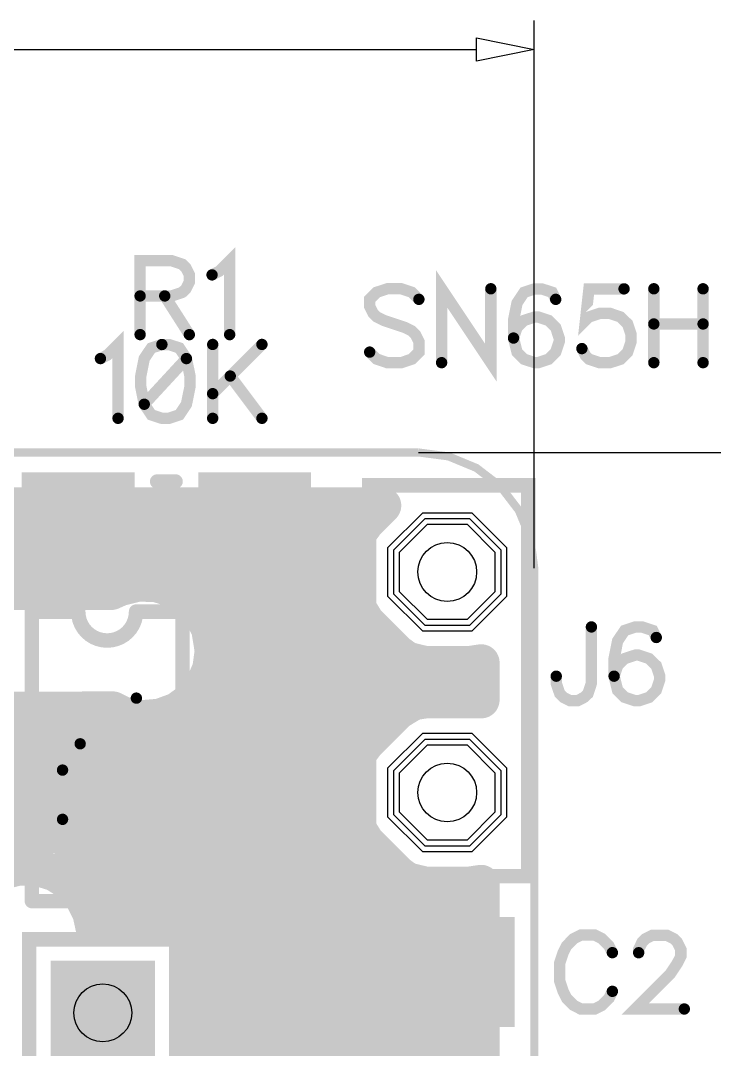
# Model space of a CAD drawing. Extents: x -121 to 151, y -197 to 34.
# Drawn here: x 27.12 to 39.11, y 15.69 to 33.46 of the extents above; entities that cross this region are included whole.
import ezdxf

# ---------------------------------------------------------------- set-up
doc = ezdxf.new("R2010")
doc.units = 0
for name, color, linetype in [('Board_Outline', 13, 'CONTINUOUS'), ('Bottom', 6, 'CONTINUOUS'), ('Bottom_Mask', 10, 'CONTINUOUS'), ('Bottom_Paste', 9, 'CONTINUOUS'), ('Bottom_Silk', 11, 'CONTINUOUS'), ('Drill_Bottom', 8, 'CONTINUOUS'), ('Drill_Top', 7, 'CONTINUOUS'), ('Top', 5, 'CONTINUOUS'), ('Top_Dimension', 14, 'CONTINUOUS'), ('Top_Mask', 3, 'CONTINUOUS'), ('Top_Paste', 4, 'CONTINUOUS'), ('Top_Silk', 2, 'CONTINUOUS')]:
    doc.layers.add(name, color=color, linetype=linetype)

msp = doc.modelspace()

# ---------------------------------------------------------------- linework, layer by layer
at = {"layer": 'Board_Outline', "linetype": 'CONTINUOUS', "const_width": 0.14}
for points in [[(34, 26), (34.5177, 25.9319), (35.0001, 25.7322), (35.4143, 25.4143), (35.7322, 25.0001), (35.932, 24.5177), (36, 24), (36, 2), (35.9319, 1.4823), (35.7322, 0.9999), (35.4143, 0.5857), (35.0001, 0.2678), (34.5177, 0.0681), (34, 0), (2, 0)], [(2, 26), (34, 26)]]:
    msp.add_lwpolyline(points, dxfattribs=at)
at = {"layer": 'Bottom', "linetype": 'CONTINUOUS', "const_width": 0.635}
for points in [[(33.384, 25.0822), (13.9582, 25.0825)], [(33.0963, 24.7945), (33.384, 25.0822)], [(32.9737, 24.6263), (33.0963, 24.7945)], [(32.8992, 24.3187), (32.9737, 24.6263)], [(19.9367, 24.4508), (32.8471, 24.4508)], [(32.8992, 23.5533), (32.8992, 24.3187)], [(20.1947, 23.8192), (32.8372, 23.8192)], [(28.8412, 23.6637), (29.1482, 23.7408)], [(29.1482, 23.7408), (29.4647, 23.7329)], [(29.4647, 23.7329), (29.7675, 23.6407)], [(23.6774, 23.588), (28.6927, 23.5964)], [(28.6927, 23.5964), (28.8412, 23.6637)], [(29.7675, 23.6407), (30.0346, 23.471)], [(32.9314, 23.3477), (32.8992, 23.5533)], [(30.0346, 23.471), (30.2466, 23.2359)], [(33.0963, 23.0775), (32.9314, 23.3477)], [(30.2466, 23.2359), (30.3881, 22.9527)], [(30.3448, 23.1875), (32.9463, 23.1875)], [(33.6375, 22.5363), (33.0963, 23.0775)], [(30.3881, 22.9527), (30.4505, 22.575)], [(30.4505, 22.575), (30.4078, 22.2614)], [(30.5135, 22.5558), (33.5515, 22.5558)], [(33.8057, 22.4137), (33.6375, 22.5363)], [(30.4078, 22.2614), (30.2828, 21.9706)], [(34.1133, 22.3392), (33.8057, 22.4137)], [(34.8787, 22.3392), (34.1133, 22.3392)], [(35.0825, 22.3692), (34.8787, 22.3392)], [(35.0825, 21.7243), (35.0825, 22.3692)], [(30.2828, 21.9706), (30.0846, 21.7238)], [(30.315, 21.9242), (35.02, 21.9242)], [(30.0846, 21.7238), (29.8276, 21.539)], [(33.9077, 21.6906), (34.1133, 21.7228)], [(34.1133, 21.7228), (35.0825, 21.7243)], [(28.718, 21.5553), (23.7141, 21.538)], [(28.9041, 21.4632), (28.718, 21.5553)], [(33.6375, 21.5257), (33.9077, 21.6906)], [(29.2151, 21.4038), (28.9041, 21.4632)], [(29.5305, 21.4297), (29.2151, 21.4038)], [(29.8276, 21.539), (29.5305, 21.4297)], [(33.0963, 20.9845), (33.6375, 21.5257)], [(16.8014, 21.2925), (33.3432, 21.2925)], [(32.9737, 20.8163), (33.0963, 20.9845)], [(17.4265, 20.6608), (32.857, 20.6608)], [(32.8992, 20.5087), (32.9737, 20.8163)], [(32.8992, 19.7433), (32.8992, 20.5087)], [(18.0615, 20.0292), (32.8372, 20.0292)], [(32.9314, 19.5377), (32.8992, 19.7433)], [(33.0963, 19.2675), (32.9314, 19.5377)], [(18.6965, 19.3975), (32.9364, 19.3975)], [(33.6375, 18.7263), (33.0963, 19.2675)], [(26.7876, 18.7612), (27.0946, 18.8382)], [(27.0946, 18.8382), (27.411, 18.8304)], [(27.411, 18.8304), (27.7138, 18.7382)], [(27.7138, 18.7382), (27.981, 18.5684)], [(27.7155, 18.7658), (33.5317, 18.7658)], [(33.8057, 18.6037), (33.6375, 18.7263)], [(27.981, 18.5684), (28.193, 18.3333)], [(34.1133, 18.5292), (33.8057, 18.6037)], [(34.8787, 18.5292), (34.1133, 18.5292)], [(35.0825, 18.5592), (34.8787, 18.5292)], [(35.0825, 7.7543), (35.0825, 18.5592)], [(28.193, 18.3333), (28.3344, 18.0502)], [(28.3344, 18.0502), (28.3907, 17.7929)], [(28.3604, 18.1342), (35.02, 18.1342)], [(28.3907, 17.7929), (30.0169, 17.7929)], [(30.0169, 17.7929), (30.0169, 14.8471)], [(30.0769, 17.5025), (35.02, 17.5025)], [(30.0769, 16.8708), (35.02, 16.8708)], [(30.0769, 16.2392), (35.02, 16.2392)], [(30.0769, 15.6075), (35.02, 15.6075)]]:
    msp.add_lwpolyline(points, dxfattribs=at)
at = {"layer": 'Bottom', "linetype": 'CONTINUOUS', "const_width": 0.3175}
for points in [[(33.2252, 25.0822, 1), (33.5427, 25.0822, 1), (33.2252, 25.0822, 1)], [(33.2252, 25.0822, 1), (33.5427, 25.0822, 1), (33.2252, 25.0822, 1)], [(32.9376, 24.7945, 1), (33.2551, 24.7945, 1), (32.9376, 24.7945, 1)], [(32.9376, 24.7945, 1), (33.2551, 24.7945, 1), (32.9376, 24.7945, 1)], [(32.8149, 24.6263, 1), (33.1324, 24.6263, 1), (32.8149, 24.6263, 1)], [(32.8149, 24.6263, 1), (33.1324, 24.6263, 1), (32.8149, 24.6263, 1)], [(32.7405, 24.3187, 1), (33.058, 24.3187, 1), (32.7405, 24.3187, 1)], [(32.7405, 24.3187, 1), (33.058, 24.3187, 1), (32.7405, 24.3187, 1)], [(28.9895, 23.7408, 1), (29.307, 23.7408, 1), (28.9895, 23.7408, 1)], [(28.9895, 23.7408, 1), (29.307, 23.7408, 1), (28.9895, 23.7408, 1)], [(29.3059, 23.7329, 1), (29.6234, 23.7329, 1), (29.3059, 23.7329, 1)], [(29.3059, 23.7329, 1), (29.6234, 23.7329, 1), (29.3059, 23.7329, 1)], [(28.5339, 23.5964, 1), (28.8514, 23.5964, 1), (28.5339, 23.5964, 1)], [(28.5339, 23.5964, 1), (28.8514, 23.5964, 1), (28.5339, 23.5964, 1)], [(28.6825, 23.6637, 1), (29, 23.6637, 1), (28.6825, 23.6637, 1)], [(28.6825, 23.6637, 1), (29, 23.6637, 1), (28.6825, 23.6637, 1)], [(29.6087, 23.6407, 1), (29.9262, 23.6407, 1), (29.6087, 23.6407, 1)], [(29.6087, 23.6407, 1), (29.9262, 23.6407, 1), (29.6087, 23.6407, 1)], [(32.7405, 23.5533, 1), (33.058, 23.5533, 1), (32.7405, 23.5533, 1)], [(32.7405, 23.5533, 1), (33.058, 23.5533, 1), (32.7405, 23.5533, 1)], [(29.8759, 23.471, 1), (30.1934, 23.471, 1), (29.8759, 23.471, 1)], [(29.8759, 23.471, 1), (30.1934, 23.471, 1), (29.8759, 23.471, 1)], [(32.7727, 23.3477, 1), (33.0902, 23.3477, 1), (32.7727, 23.3477, 1)], [(32.7727, 23.3477, 1), (33.0902, 23.3477, 1), (32.7727, 23.3477, 1)], [(30.0879, 23.2359, 1), (30.4054, 23.2359, 1), (30.0879, 23.2359, 1)], [(30.0879, 23.2359, 1), (30.4054, 23.2359, 1), (30.0879, 23.2359, 1)], [(32.9376, 23.0775, 1), (33.2551, 23.0775, 1), (32.9376, 23.0775, 1)], [(32.9376, 23.0775, 1), (33.2551, 23.0775, 1), (32.9376, 23.0775, 1)], [(30.2293, 22.9527, 1), (30.5468, 22.9527, 1), (30.2293, 22.9527, 1)], [(30.2293, 22.9527, 1), (30.5468, 22.9527, 1), (30.2293, 22.9527, 1)], [(30.2918, 22.575, 1), (30.6093, 22.575, 1), (30.2918, 22.575, 1)], [(30.2918, 22.575, 1), (30.6093, 22.575, 1), (30.2918, 22.575, 1)], [(33.4788, 22.5363, 1), (33.7963, 22.5363, 1), (33.4788, 22.5363, 1)], [(33.4788, 22.5363, 1), (33.7963, 22.5363, 1), (33.4788, 22.5363, 1)], [(30.2491, 22.2614, 1), (30.5666, 22.2614, 1), (30.2491, 22.2614, 1)], [(30.2491, 22.2614, 1), (30.5666, 22.2614, 1), (30.2491, 22.2614, 1)], [(33.6469, 22.4137, 1), (33.9644, 22.4137, 1), (33.6469, 22.4137, 1)], [(33.6469, 22.4137, 1), (33.9644, 22.4137, 1), (33.6469, 22.4137, 1)], [(33.9545, 22.3392, 1), (34.2721, 22.3392, 1), (33.9545, 22.3392, 1)], [(33.9545, 22.3392, 1), (34.2721, 22.3392, 1), (33.9545, 22.3392, 1)], [(34.7199, 22.3392, 1), (35.0375, 22.3392, 1), (34.7199, 22.3392, 1)], [(34.7199, 22.3392, 1), (35.0375, 22.3392, 1), (34.7199, 22.3392, 1)], [(34.9238, 22.3692, 1), (35.2413, 22.3692, 1), (34.9238, 22.3692, 1)], [(34.9238, 22.3692, 1), (35.2413, 22.3692, 1), (34.9238, 22.3692, 1)], [(30.1241, 21.9706, 1), (30.4415, 21.9706, 1), (30.1241, 21.9706, 1)], [(30.1241, 21.9706, 1), (30.4415, 21.9706, 1), (30.1241, 21.9706, 1)], [(29.9258, 21.7238, 1), (30.2433, 21.7238, 1), (29.9258, 21.7238, 1)], [(29.9258, 21.7238, 1), (30.2433, 21.7238, 1), (29.9258, 21.7238, 1)], [(33.9545, 21.7228, 1), (34.2721, 21.7228, 1), (33.9545, 21.7228, 1)], [(33.9545, 21.7228, 1), (34.2721, 21.7228, 1), (33.9545, 21.7228, 1)], [(34.9238, 21.7243, 1), (35.2413, 21.7243, 1), (34.9238, 21.7243, 1)], [(34.9238, 21.7243, 1), (35.2413, 21.7243, 1), (34.9238, 21.7243, 1)], [(28.5592, 21.5553, 1), (28.8767, 21.5553, 1), (28.5592, 21.5553, 1)], [(28.5592, 21.5553, 1), (28.8767, 21.5553, 1), (28.5592, 21.5553, 1)], [(33.7489, 21.6906, 1), (34.0664, 21.6906, 1), (33.7489, 21.6906, 1)], [(33.7489, 21.6906, 1), (34.0664, 21.6906, 1), (33.7489, 21.6906, 1)], [(28.7454, 21.4632, 1), (29.0629, 21.4632, 1), (28.7454, 21.4632, 1)], [(28.7454, 21.4632, 1), (29.0629, 21.4632, 1), (28.7454, 21.4632, 1)], [(29.0563, 21.4038, 1), (29.3738, 21.4038, 1), (29.0563, 21.4038, 1)], [(29.0563, 21.4038, 1), (29.3738, 21.4038, 1), (29.0563, 21.4038, 1)], [(29.3718, 21.4297, 1), (29.6893, 21.4297, 1), (29.3718, 21.4297, 1)], [(29.3718, 21.4297, 1), (29.6893, 21.4297, 1), (29.3718, 21.4297, 1)], [(29.6688, 21.539, 1), (29.9863, 21.539, 1), (29.6688, 21.539, 1)], [(29.6688, 21.539, 1), (29.9863, 21.539, 1), (29.6688, 21.539, 1)], [(33.4788, 21.5257, 1), (33.7963, 21.5257, 1), (33.4788, 21.5257, 1)], [(33.4788, 21.5257, 1), (33.7963, 21.5257, 1), (33.4788, 21.5257, 1)], [(32.9376, 20.9845, 1), (33.2551, 20.9845, 1), (32.9376, 20.9845, 1)], [(32.9376, 20.9845, 1), (33.2551, 20.9845, 1), (32.9376, 20.9845, 1)], [(32.8149, 20.8163, 1), (33.1324, 20.8163, 1), (32.8149, 20.8163, 1)], [(32.8149, 20.8163, 1), (33.1324, 20.8163, 1), (32.8149, 20.8163, 1)], [(32.7405, 20.5087, 1), (33.058, 20.5087, 1), (32.7405, 20.5087, 1)], [(32.7405, 20.5087, 1), (33.058, 20.5087, 1), (32.7405, 20.5087, 1)], [(32.7405, 19.7433, 1), (33.058, 19.7433, 1), (32.7405, 19.7433, 1)], [(32.7405, 19.7433, 1), (33.058, 19.7433, 1), (32.7405, 19.7433, 1)], [(32.7727, 19.5377, 1), (33.0902, 19.5377, 1), (32.7727, 19.5377, 1)], [(32.7727, 19.5377, 1), (33.0902, 19.5377, 1), (32.7727, 19.5377, 1)], [(32.9376, 19.2675, 1), (33.2551, 19.2675, 1), (32.9376, 19.2675, 1)], [(32.9376, 19.2675, 1), (33.2551, 19.2675, 1), (32.9376, 19.2675, 1)], [(26.9359, 18.8382, 1), (27.2533, 18.8382, 1), (26.9359, 18.8382, 1)], [(26.9359, 18.8382, 1), (27.2533, 18.8382, 1), (26.9359, 18.8382, 1)], [(27.2523, 18.8304, 1), (27.5698, 18.8304, 1), (27.2523, 18.8304, 1)], [(27.2523, 18.8304, 1), (27.5698, 18.8304, 1), (27.2523, 18.8304, 1)], [(27.5551, 18.7382, 1), (27.8726, 18.7382, 1), (27.5551, 18.7382, 1)], [(27.5551, 18.7382, 1), (27.8726, 18.7382, 1), (27.5551, 18.7382, 1)], [(33.4788, 18.7263, 1), (33.7963, 18.7263, 1), (33.4788, 18.7263, 1)], [(33.4788, 18.7263, 1), (33.7963, 18.7263, 1), (33.4788, 18.7263, 1)], [(27.8222, 18.5684, 1), (28.1397, 18.5684, 1), (27.8222, 18.5684, 1)], [(27.8222, 18.5684, 1), (28.1397, 18.5684, 1), (27.8222, 18.5684, 1)], [(33.6469, 18.6037, 1), (33.9644, 18.6037, 1), (33.6469, 18.6037, 1)], [(33.6469, 18.6037, 1), (33.9644, 18.6037, 1), (33.6469, 18.6037, 1)], [(33.9545, 18.5292, 1), (34.2721, 18.5292, 1), (33.9545, 18.5292, 1)], [(33.9545, 18.5292, 1), (34.2721, 18.5292, 1), (33.9545, 18.5292, 1)], [(34.7199, 18.5292, 1), (35.0375, 18.5292, 1), (34.7199, 18.5292, 1)], [(34.7199, 18.5292, 1), (35.0375, 18.5292, 1), (34.7199, 18.5292, 1)], [(34.9238, 18.5592, 1), (35.2413, 18.5592, 1), (34.9238, 18.5592, 1)], [(34.9238, 18.5592, 1), (35.2413, 18.5592, 1), (34.9238, 18.5592, 1)], [(28.0343, 18.3333, 1), (28.3518, 18.3333, 1), (28.0343, 18.3333, 1)], [(28.0343, 18.3333, 1), (28.3518, 18.3333, 1), (28.0343, 18.3333, 1)], [(28.1757, 18.0502, 1), (28.4932, 18.0502, 1), (28.1757, 18.0502, 1)], [(28.1757, 18.0502, 1), (28.4932, 18.0502, 1), (28.1757, 18.0502, 1)], [(28.2319, 17.7929, 1), (28.5495, 17.7929, 1), (28.2319, 17.7929, 1)], [(28.2319, 17.7929, 1), (28.5495, 17.7929, 1), (28.2319, 17.7929, 1)], [(29.8582, 17.7929, 1), (30.1756, 17.7929, 1), (29.8582, 17.7929, 1)], [(29.8582, 17.7929, 1), (30.1756, 17.7929, 1), (29.8582, 17.7929, 1)]]:
    msp.add_lwpolyline(points, format="xyb", dxfattribs=at)
at = {"layer": 'Bottom', "linetype": 'CONTINUOUS'}
for points in [[(33.5721, 23.5533), (33.5721, 24.3187), (34.1133, 24.8599), (34.8787, 24.8599), (35.4199, 24.3187), (35.4199, 23.5533), (34.8787, 23.0121), (34.1133, 23.0121), (33.5721, 23.5533)], [(33.5721, 19.7433), (33.5721, 20.5087), (34.1133, 21.0499), (34.8787, 21.0499), (35.4199, 20.5087), (35.4199, 19.7433), (34.8787, 19.2021), (34.1133, 19.2021), (33.5721, 19.7433)]]:
    msp.add_lwpolyline(points, dxfattribs=at)
at = {"layer": 'Bottom'}
msp.add_solid([(27.744, 17.12), (29.344, 17.12), (27.744, 15.52), (29.344, 15.52)], dxfattribs=at)
at = {"layer": 'Bottom_Mask', "linetype": 'CONTINUOUS'}
for points in [[(33.4721, 23.5119), (33.4721, 24.3601), (34.0719, 24.9599), (34.9201, 24.9599), (35.5199, 24.3601), (35.5199, 23.5119), (34.9201, 22.9121), (34.0719, 22.9121), (33.4721, 23.5119)], [(33.4721, 19.7019), (33.4721, 20.5501), (34.0719, 21.1499), (34.9201, 21.1499), (35.5199, 20.5501), (35.5199, 19.7019), (34.9201, 19.1021), (34.0719, 19.1021), (33.4721, 19.7019)]]:
    msp.add_lwpolyline(points, dxfattribs=at)
at = {"layer": 'Bottom_Mask'}
msp.add_solid([(27.644, 17.22), (29.444, 17.22), (27.644, 15.42), (29.444, 15.42)], dxfattribs=at)
at = {"layer": 'Bottom_Paste', "linetype": 'CONTINUOUS'}
for points in [[(33.6721, 23.5947), (33.6721, 24.2773), (34.1547, 24.7599), (34.8373, 24.7599), (35.3199, 24.2773), (35.3199, 23.5947), (34.8373, 23.1121), (34.1547, 23.1121), (33.6721, 23.5947)], [(33.6721, 19.7847), (33.6721, 20.4673), (34.1547, 20.9499), (34.8373, 20.9499), (35.3199, 20.4673), (35.3199, 19.7847), (34.8373, 19.3021), (34.1547, 19.3021), (33.6721, 19.7847)]]:
    msp.add_lwpolyline(points, dxfattribs=at)
at = {"layer": 'Bottom_Paste'}
msp.add_solid([(27.844, 17.02), (29.244, 17.02), (27.844, 15.62), (29.244, 15.62)], dxfattribs=at)
at = {"layer": 'Bottom_Silk', "linetype": 'CONTINUOUS', "const_width": 0.3922}
for points in [[(30.2696, 24.8042), (32.8218, 24.8042)], [(31.4853, 24.8042), (31.4853, 23.1027)], [(30.2696, 23.1027), (32.8218, 23.1027)], [(30.1416, 20.6559), (32.6938, 20.6559), (32.6938, 19.1987)]]:
    msp.add_lwpolyline(points, dxfattribs=at)
at = {"layer": 'Bottom_Silk', "linetype": 'CONTINUOUS', "const_width": 0.1961}
for points in [[(30.1716, 24.8042, 1), (30.3676, 24.8042, 1), (30.1716, 24.8042, 1)], [(31.3873, 24.8042, 1), (31.5834, 24.8042, 1), (31.3873, 24.8042, 1)], [(32.7238, 24.8042, 1), (32.9198, 24.8042, 1), (32.7238, 24.8042, 1)], [(30.1716, 23.1027, 1), (30.3676, 23.1027, 1), (30.1716, 23.1027, 1)], [(31.3873, 23.1027, 1), (31.5834, 23.1027, 1), (31.3873, 23.1027, 1)], [(32.7238, 23.1027, 1), (32.9198, 23.1027, 1), (32.7238, 23.1027, 1)], [(30.0436, 20.6559, 1), (30.2396, 20.6559, 1), (30.0436, 20.6559, 1)], [(32.5958, 19.1987, 1), (32.7918, 19.1987, 1), (32.5958, 19.1987, 1)]]:
    msp.add_lwpolyline(points, format="xyb", dxfattribs=at)
at = {"layer": 'Drill_Bottom'}
for centre, radius in [((34.496, 23.936), 0.508), ((34.496, 20.126), 0.508), ((28.544, 16.32), 0.5)]:
    msp.add_circle(centre, radius, dxfattribs=at)
at = {"layer": 'Drill_Top'}
for centre, radius in [((34.496, 23.936), 0.508), ((34.496, 20.126), 0.508), ((28.544, 16.32), 0.5)]:
    msp.add_circle(centre, radius, dxfattribs=at)
at = {"layer": 'Top', "linetype": 'CONTINUOUS'}
for points in [[(33.5721, 23.5533), (33.5721, 24.3187), (34.1133, 24.8599), (34.8787, 24.8599), (35.4199, 24.3187), (35.4199, 23.5533), (34.8787, 23.0121), (34.1133, 23.0121), (33.5721, 23.5533)], [(33.5721, 19.7433), (33.5721, 20.5087), (34.1133, 21.0499), (34.8787, 21.0499), (35.4199, 20.5087), (35.4199, 19.7433), (34.8787, 19.2021), (34.1133, 19.2021), (33.5721, 19.7433)]]:
    msp.add_lwpolyline(points, dxfattribs=at)
at = {"layer": 'Top'}
for points in [[(27.243, 25.554), (28.993, 25.554), (27.243, 23.854), (28.993, 23.854)], [(30.293, 25.554), (32.043, 25.554), (30.293, 23.854), (32.043, 23.854)], [(30.32, 22.956), (32.32, 22.956), (30.32, 22.356), (32.32, 22.356)], [(30.32, 21.686), (32.32, 21.686), (30.32, 21.086), (32.32, 21.086)], [(30.32, 20.416), (32.32, 20.416), (30.32, 19.816), (32.32, 19.816)], [(30.32, 19.146), (32.32, 19.146), (30.32, 18.546), (32.32, 18.546)], [(30.763, 17.874), (32.513, 17.874), (30.763, 16.174), (32.513, 16.174)], [(33.813, 17.874), (35.563, 17.874), (33.813, 16.174), (35.563, 16.174)], [(27.744, 17.12), (29.344, 17.12), (27.744, 15.52), (29.344, 15.52)]]:
    msp.add_solid(points, dxfattribs=at)
at = {"layer": 'Top_Dimension', "linetype": 'CONTINUOUS'}
for points in [[(36, 24), (36, 33.46)], [(36, 32.96), (35, 32.76), (35, 33.16), (36, 32.96)], [(18, 32.96), (35, 32.96)], [(34, 26), (53.62, 26)]]:
    msp.add_lwpolyline(points, dxfattribs=at)
at = {"layer": 'Top_Mask', "linetype": 'CONTINUOUS'}
for points in [[(33.4721, 23.5119), (33.4721, 24.3601), (34.0719, 24.9599), (34.9201, 24.9599), (35.5199, 24.3601), (35.5199, 23.5119), (34.9201, 22.9121), (34.0719, 22.9121), (33.4721, 23.5119)], [(33.4721, 19.7019), (33.4721, 20.5501), (34.0719, 21.1499), (34.9201, 21.1499), (35.5199, 20.5501), (35.5199, 19.7019), (34.9201, 19.1021), (34.0719, 19.1021), (33.4721, 19.7019)]]:
    msp.add_lwpolyline(points, dxfattribs=at)
at = {"layer": 'Top_Mask'}
for points in [[(27.143, 25.654), (29.093, 25.654), (27.143, 23.754), (29.093, 23.754)], [(30.193, 25.654), (32.143, 25.654), (30.193, 23.754), (32.143, 23.754)], [(30.22, 23.056), (32.42, 23.056), (30.22, 22.256), (32.42, 22.256)], [(30.22, 21.786), (32.42, 21.786), (30.22, 20.986), (32.42, 20.986)], [(30.22, 20.516), (32.42, 20.516), (30.22, 19.716), (32.42, 19.716)], [(30.22, 19.246), (32.42, 19.246), (30.22, 18.446), (32.42, 18.446)], [(30.663, 17.974), (32.613, 17.974), (30.663, 16.074), (32.613, 16.074)], [(33.713, 17.974), (35.663, 17.974), (33.713, 16.074), (35.663, 16.074)], [(27.644, 17.22), (29.444, 17.22), (27.644, 15.42), (29.444, 15.42)]]:
    msp.add_solid(points, dxfattribs=at)
at = {"layer": 'Top_Paste', "linetype": 'CONTINUOUS'}
for points in [[(33.6721, 23.5947), (33.6721, 24.2773), (34.1547, 24.7599), (34.8373, 24.7599), (35.3199, 24.2773), (35.3199, 23.5947), (34.8373, 23.1121), (34.1547, 23.1121), (33.6721, 23.5947)], [(33.6721, 19.7847), (33.6721, 20.4673), (34.1547, 20.9499), (34.8373, 20.9499), (35.3199, 20.4673), (35.3199, 19.7847), (34.8373, 19.3021), (34.1547, 19.3021), (33.6721, 19.7847)]]:
    msp.add_lwpolyline(points, dxfattribs=at)
at = {"layer": 'Top_Paste'}
for points in [[(27.343, 25.454), (28.893, 25.454), (27.343, 23.954), (28.893, 23.954)], [(30.393, 25.454), (31.943, 25.454), (30.393, 23.954), (31.943, 23.954)], [(30.42, 22.856), (32.22, 22.856), (30.42, 22.456), (32.22, 22.456)], [(30.42, 21.586), (32.22, 21.586), (30.42, 21.186), (32.22, 21.186)], [(30.42, 20.316), (32.22, 20.316), (30.42, 19.916), (32.22, 19.916)], [(30.42, 19.046), (32.22, 19.046), (30.42, 18.646), (32.22, 18.646)], [(30.863, 17.774), (32.413, 17.774), (30.863, 16.274), (32.413, 16.274)], [(33.913, 17.774), (35.463, 17.774), (33.913, 16.274), (35.463, 16.274)], [(27.844, 17.02), (29.244, 17.02), (27.844, 15.62), (29.244, 15.62)]]:
    msp.add_solid(points, dxfattribs=at)
at = {"layer": 'Top_Silk', "linetype": 'CONTINUOUS'}
for points, const_width in [([(30.4321, 29.067), (30.5543, 29.1287), (30.7368, 29.3098), (30.7368, 28.0352)], 0.1961), ([(29.1892, 28.7034), (29.7353, 28.7034), (29.9178, 28.7652), (29.9796, 28.8255), (30.04, 28.9462), (30.04, 29.0684), (29.9796, 29.1891), (29.9178, 29.2509), (29.7353, 29.3112), (29.1892, 29.3112), (29.1892, 28.0352)], 0.1961), ([(35.249, 28.827), (35.249, 27.5509), (34.3982, 28.827), (34.3982, 27.5509)], 0.1961), ([(29.6146, 28.7034), (30.04, 28.0352)], 0.1961), ([(34.0061, 28.6445), (33.8854, 28.7666), (33.7029, 28.827), (33.46, 28.827), (33.2775, 28.7666), (33.1554, 28.6445), (33.1554, 28.5238), (33.2171, 28.4016), (33.2775, 28.3413), (33.3982, 28.2809), (33.7632, 28.1588), (33.8854, 28.0984), (33.9457, 28.0366), (34.0061, 27.9159), (34.0061, 27.7334), (33.8854, 27.6127), (33.7029, 27.5509), (33.46, 27.5509), (33.2775, 27.6127), (33.1554, 27.7334)], 0.1961), ([(36.3697, 28.6445), (36.3094, 28.7652), (36.1269, 28.8256), (36.0061, 28.8256), (35.8236, 28.7652), (35.7015, 28.5827), (35.6411, 28.2795), (35.6411, 27.9763), (35.7015, 27.7334), (35.8236, 27.6113), (36.0061, 27.5509), (36.0665, 27.5509), (36.2476, 27.6113), (36.3697, 27.7334), (36.4301, 27.9159), (36.4301, 27.9763), (36.3697, 28.1588), (36.2476, 28.2795), (36.0665, 28.3399), (36.0061, 28.3399), (35.8236, 28.2795), (35.7015, 28.1588), (35.6411, 27.9763)], 0.1961), ([(37.5508, 28.8256), (36.9444, 28.8256), (36.884, 28.2795), (36.9444, 28.3399), (37.1269, 28.4016), (37.308, 28.4016), (37.4905, 28.3399), (37.6126, 28.2191), (37.673, 28.0366), (37.673, 27.9159), (37.6126, 27.7334), (37.4905, 27.6113), (37.308, 27.5509), (37.1269, 27.5509), (36.9444, 27.6113), (36.884, 27.673), (36.8222, 27.7938)], 0.1961), ([(38.0651, 28.827), (38.0651, 27.5509)], 0.1961), ([(38.9159, 28.827), (38.9159, 27.5509)], 0.1961), ([(38.0651, 28.2191), (38.9159, 28.2191)], 0.1961), ([(28.5038, 27.6217), (28.6259, 27.6834), (28.8084, 27.8645), (28.8084, 26.5898)], 0.1961), ([(29.5656, 27.8645), (29.3831, 27.8042), (29.261, 27.6217), (29.2006, 27.3184), (29.2006, 27.1359), (29.261, 26.8327), (29.3831, 26.6502), (29.5656, 26.5898), (29.6863, 26.5898), (29.8688, 26.6502), (29.9895, 26.8327), (30.0513, 27.1359), (30.0513, 27.3184), (29.9895, 27.6217), (29.8688, 27.8042), (29.6863, 27.8645), (29.5656, 27.8645)], 0.1961), ([(30.4435, 27.8659), (30.4435, 26.5898)], 0.1961), ([(31.2942, 27.8659), (30.4435, 27.0152)], 0.1961), ([(29.9895, 27.6217), (29.261, 26.8327)], 0.1961), ([(30.7467, 27.3198), (31.2942, 26.5898)], 0.1961), ([(29.4841, 25.4977), (29.8019, 25.4977)], 0.25), ([(35.896, 25.431), (33.146, 25.431), (33.146, 18.681), (35.896, 18.681), (35.896, 25.431)], 0.25), ([(29.4841, 23.9103), (29.8019, 23.9103)], 0.25), ([(27.3198, 23.2511), (27.3198, 18.2509)], 0.25), ([(28.1198, 23.2511), (27.3198, 23.2511)], 0.25), ([(28.1198, 23.2511), (28.126, 23.1728), (28.1443, 23.0965), (28.1744, 23.024), (28.2154, 22.9571), (28.2664, 22.8975), (28.326, 22.8465), (28.393, 22.8055), (28.4655, 22.7755), (28.5418, 22.7572), (28.62, 22.751), (28.6982, 22.7572), (28.7745, 22.7755), (28.847, 22.8055), (28.914, 22.8465), (28.9736, 22.8975), (29.0246, 22.9571), (29.0656, 23.024), (29.0957, 23.0965), (29.114, 23.1728), (29.1202, 23.2511)], 0.25), ([(29.1202, 23.2511), (29.9202, 23.2511)], 0.25), ([(29.9202, 23.2511), (29.9202, 18.2509)], 0.25), ([(36.9864, 22.9862), (36.9864, 22.0148), (36.926, 21.8323), (36.8642, 21.7719), (36.7435, 21.7102), (36.6214, 21.7102), (36.5006, 21.7719), (36.4403, 21.8323), (36.3785, 22.0148), (36.3785, 22.1355)], 0.1961), ([(38.1071, 22.8037), (38.0468, 22.9245), (37.8643, 22.9848), (37.7435, 22.9848), (37.561, 22.9245), (37.4389, 22.742), (37.3785, 22.4387), (37.3785, 22.1355), (37.4389, 21.8927), (37.561, 21.7705), (37.7435, 21.7102), (37.8039, 21.7102), (37.985, 21.7705), (38.1071, 21.8927), (38.1675, 22.0752), (38.1675, 22.1355), (38.1071, 22.318), (37.985, 22.4387), (37.8039, 22.4991), (37.7435, 22.4991), (37.561, 22.4387), (37.4389, 22.318), (37.3785, 22.1355)], 0.1961), ([(28.1538, 20.9673), (28.0934, 20.9673), (27.9713, 21.0276), (27.9109, 21.088), (27.8505, 21.2101), (27.8505, 21.453), (27.9109, 21.5737), (27.9713, 21.6341), (28.0934, 21.6959), (28.2141, 21.6959), (28.3363, 21.6341), (28.5174, 21.5134), (29.1252, 20.9055), (29.1252, 21.7562)], 0.1961), ([(27.8491, 19.6626), (28.7602, 19.6626), (28.9427, 19.723), (29.0635, 19.8451), (29.1252, 20.0276), (29.1252, 20.1484), (29.0635, 20.3309), (28.9427, 20.453), (28.7602, 20.5134), (27.8491, 20.5134)], 0.1961), ([(27.3198, 18.2509), (29.9202, 18.2509)], 0.25), ([(33.0041, 16.2303), (33.0041, 17.8177)], 0.25), ([(33.3219, 17.8177), (33.0041, 17.8177)], 0.25), ([(33.3219, 16.2303), (33.3219, 17.8177)], 0.25), ([(29.814, 17.59), (27.274, 17.59), (27.274, 7.43), (29.814, 7.43), (29.814, 17.59)], 0.25), ([(37.3491, 17.36), (37.2887, 17.4807), (37.1666, 17.6029), (37.0459, 17.6632), (36.803, 17.6632), (36.6809, 17.6029), (36.5601, 17.4807), (36.4984, 17.36), (36.438, 17.1775), (36.438, 16.8729), (36.4984, 16.6918), (36.5601, 16.5697), (36.6809, 16.4489), (36.803, 16.3872), (37.0459, 16.3872), (37.1666, 16.4489), (37.2887, 16.5697), (37.3491, 16.6918)], 0.1961), ([(37.803, 17.3586), (37.803, 17.419), (37.8634, 17.5411), (37.9238, 17.6015), (38.0459, 17.6618), (38.2888, 17.6618), (38.4095, 17.6015), (38.4699, 17.5411), (38.5316, 17.419), (38.5316, 17.2982), (38.4699, 17.1761), (38.3491, 16.995), (37.7413, 16.3872), (38.592, 16.3872)], 0.1961), ([(33.3219, 16.2303), (33.0041, 16.2303)], 0.25)]:
    msp.add_lwpolyline(points, dxfattribs=dict(at, const_width=const_width))
for points, const_width in [([(30.3831, 29.067, 1), (30.4811, 29.067, 1), (30.3831, 29.067, 1)], 0.098), ([(29.1402, 28.7034, 1), (29.2383, 28.7034, 1), (29.1402, 28.7034, 1)], 0.098), ([(29.5656, 28.7034, 1), (29.6636, 28.7034, 1), (29.5656, 28.7034, 1)], 0.098), ([(35.2, 28.827, 1), (35.298, 28.827, 1), (35.2, 28.827, 1)], 0.098), ([(37.5018, 28.8256, 1), (37.5999, 28.8256, 1), (37.5018, 28.8256, 1)], 0.098), ([(38.0161, 28.827, 1), (38.1142, 28.827, 1), (38.0161, 28.827, 1)], 0.098), ([(38.8668, 28.827, 1), (38.9649, 28.827, 1), (38.8668, 28.827, 1)], 0.098), ([(33.9571, 28.6445, 1), (34.0551, 28.6445, 1), (33.9571, 28.6445, 1)], 0.098), ([(36.3207, 28.6445, 1), (36.4187, 28.6445, 1), (36.3207, 28.6445, 1)], 0.098), ([(38.0161, 28.2191, 1), (38.1142, 28.2191, 1), (38.0161, 28.2191, 1)], 0.098), ([(38.8668, 28.2191, 1), (38.9649, 28.2191, 1), (38.8668, 28.2191, 1)], 0.098), ([(29.1402, 28.0352, 1), (29.2383, 28.0352, 1), (29.1402, 28.0352, 1)], 0.098), ([(29.991, 28.0352, 1), (30.089, 28.0352, 1), (29.991, 28.0352, 1)], 0.098), ([(30.6877, 28.0352, 1), (30.7858, 28.0352, 1), (30.6877, 28.0352, 1)], 0.098), ([(29.5166, 27.8645, 1), (29.6146, 27.8645, 1), (29.5166, 27.8645, 1)], 0.098), ([(30.3945, 27.8659, 1), (30.4925, 27.8659, 1), (30.3945, 27.8659, 1)], 0.098), ([(31.2452, 27.8659, 1), (31.3432, 27.8659, 1), (31.2452, 27.8659, 1)], 0.098), ([(35.5921, 27.9763, 1), (35.6901, 27.9763, 1), (35.5921, 27.9763, 1)], 0.098), ([(33.1063, 27.7334, 1), (33.2044, 27.7334, 1), (33.1063, 27.7334, 1)], 0.098), ([(36.7732, 27.7938, 1), (36.8713, 27.7938, 1), (36.7732, 27.7938, 1)], 0.098), ([(28.4548, 27.6217, 1), (28.5528, 27.6217, 1), (28.4548, 27.6217, 1)], 0.098), ([(29.9405, 27.6217, 1), (30.0386, 27.6217, 1), (29.9405, 27.6217, 1)], 0.098), ([(34.3492, 27.5509, 1), (34.4473, 27.5509, 1), (34.3492, 27.5509, 1)], 0.098), ([(38.0161, 27.5509, 1), (38.1142, 27.5509, 1), (38.0161, 27.5509, 1)], 0.098), ([(38.8668, 27.5509, 1), (38.9649, 27.5509, 1), (38.8668, 27.5509, 1)], 0.098), ([(30.6977, 27.3198, 1), (30.7957, 27.3198, 1), (30.6977, 27.3198, 1)], 0.098), ([(30.3945, 27.0152, 1), (30.4925, 27.0152, 1), (30.3945, 27.0152, 1)], 0.098), ([(29.2119, 26.8327, 1), (29.31, 26.8327, 1), (29.2119, 26.8327, 1)], 0.098), ([(28.7594, 26.5898, 1), (28.8574, 26.5898, 1), (28.7594, 26.5898, 1)], 0.098), ([(30.3945, 26.5898, 1), (30.4925, 26.5898, 1), (30.3945, 26.5898, 1)], 0.098), ([(31.2452, 26.5898, 1), (31.3432, 26.5898, 1), (31.2452, 26.5898, 1)], 0.098), ([(29.4216, 25.4977, 1), (29.5466, 25.4977, 1), (29.4216, 25.4977, 1)], 0.125), ([(29.7394, 25.4977, 1), (29.8644, 25.4977, 1), (29.7394, 25.4977, 1)], 0.125), ([(29.4216, 23.9103, 1), (29.5466, 23.9103, 1), (29.4216, 23.9103, 1)], 0.125), ([(29.7394, 23.9103, 1), (29.8644, 23.9103, 1), (29.7394, 23.9103, 1)], 0.125), ([(27.2573, 23.2511, 1), (27.3823, 23.2511, 1), (27.2573, 23.2511, 1)], 0.125), ([(27.2573, 23.2511, 1), (27.3823, 23.2511, 1), (27.2573, 23.2511, 1)], 0.125), ([(28.0573, 23.2511, 1), (28.1823, 23.2511, 1), (28.0573, 23.2511, 1)], 0.125), ([(28.0573, 23.2511, 1), (28.1823, 23.2511, 1), (28.0573, 23.2511, 1)], 0.125), ([(29.0577, 23.2511, 1), (29.1827, 23.2511, 1), (29.0577, 23.2511, 1)], 0.125), ([(29.0577, 23.2511, 1), (29.1827, 23.2511, 1), (29.0577, 23.2511, 1)], 0.125), ([(29.8577, 23.2511, 1), (29.9827, 23.2511, 1), (29.8577, 23.2511, 1)], 0.125), ([(29.8577, 23.2511, 1), (29.9827, 23.2511, 1), (29.8577, 23.2511, 1)], 0.125), ([(36.9374, 22.9862, 1), (37.0354, 22.9862, 1), (36.9374, 22.9862, 1)], 0.098), ([(38.0581, 22.8037, 1), (38.1561, 22.8037, 1), (38.0581, 22.8037, 1)], 0.098), ([(36.3295, 22.1355, 1), (36.4275, 22.1355, 1), (36.3295, 22.1355, 1)], 0.098), ([(37.3295, 22.1355, 1), (37.4275, 22.1355, 1), (37.3295, 22.1355, 1)], 0.098), ([(29.0762, 21.7562, 1), (29.1743, 21.7562, 1), (29.0762, 21.7562, 1)], 0.098), ([(28.1048, 20.9673, 1), (28.2028, 20.9673, 1), (28.1048, 20.9673, 1)], 0.098), ([(27.8001, 20.5134, 1), (27.8982, 20.5134, 1), (27.8001, 20.5134, 1)], 0.098), ([(27.8001, 19.6626, 1), (27.8982, 19.6626, 1), (27.8001, 19.6626, 1)], 0.098), ([(27.2573, 18.2509, 1), (27.3823, 18.2509, 1), (27.2573, 18.2509, 1)], 0.125), ([(27.2573, 18.2509, 1), (27.3823, 18.2509, 1), (27.2573, 18.2509, 1)], 0.125), ([(29.8577, 18.2509, 1), (29.9827, 18.2509, 1), (29.8577, 18.2509, 1)], 0.125), ([(29.8577, 18.2509, 1), (29.9827, 18.2509, 1), (29.8577, 18.2509, 1)], 0.125), ([(32.9416, 17.8177, 1), (33.0666, 17.8177, 1), (32.9416, 17.8177, 1)], 0.125), ([(32.9416, 17.8177, 1), (33.0666, 17.8177, 1), (32.9416, 17.8177, 1)], 0.125), ([(33.2594, 17.8177, 1), (33.3844, 17.8177, 1), (33.2594, 17.8177, 1)], 0.125), ([(33.2594, 17.8177, 1), (33.3844, 17.8177, 1), (33.2594, 17.8177, 1)], 0.125), ([(37.3001, 17.36, 1), (37.3981, 17.36, 1), (37.3001, 17.36, 1)], 0.098), ([(37.754, 17.3586, 1), (37.852, 17.3586, 1), (37.754, 17.3586, 1)], 0.098), ([(37.3001, 16.6918, 1), (37.3981, 16.6918, 1), (37.3001, 16.6918, 1)], 0.098), ([(32.9416, 16.2303, 1), (33.0666, 16.2303, 1), (32.9416, 16.2303, 1)], 0.125), ([(32.9416, 16.2303, 1), (33.0666, 16.2303, 1), (32.9416, 16.2303, 1)], 0.125), ([(33.2594, 16.2303, 1), (33.3844, 16.2303, 1), (33.2594, 16.2303, 1)], 0.125), ([(33.2594, 16.2303, 1), (33.3844, 16.2303, 1), (33.2594, 16.2303, 1)], 0.125), ([(38.543, 16.3872, 1), (38.641, 16.3872, 1), (38.543, 16.3872, 1)], 0.098)]:
    msp.add_lwpolyline(points, format="xyb", dxfattribs=dict(at, const_width=const_width))

doc.saveas('drawing.dxf')
